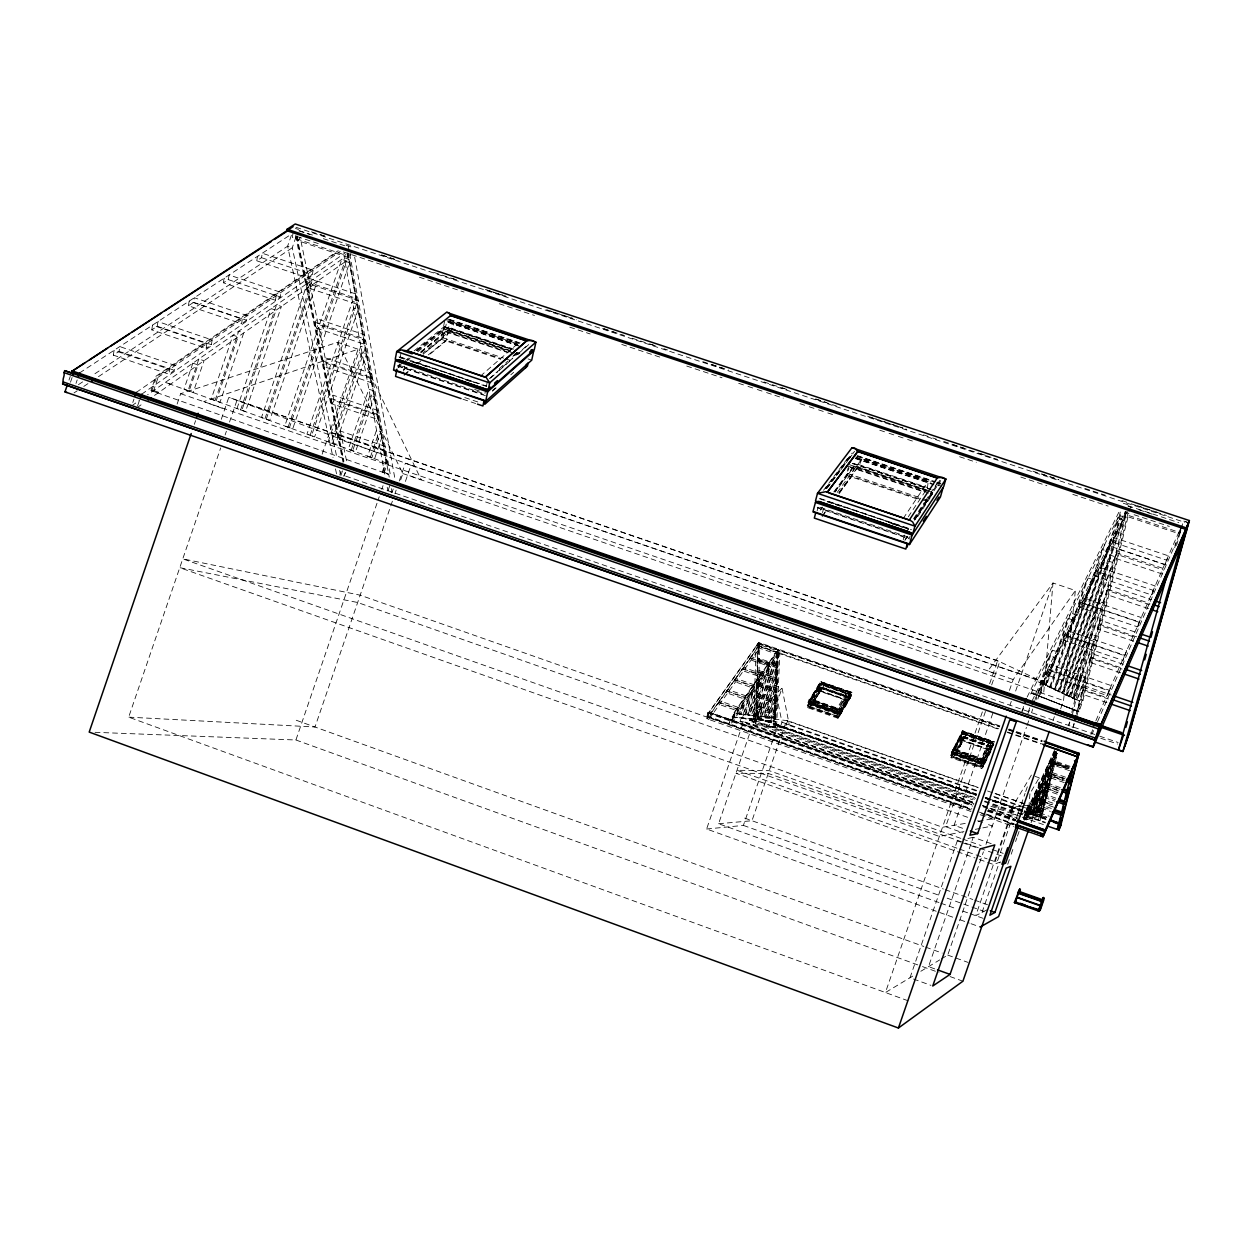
<?xml version="1.0" encoding="UTF-8"?>
<svg xmlns="http://www.w3.org/2000/svg" width="1252" height="1252" viewBox="0 0 1252 1252"><rect width="100%" height="100%" fill="white"/><g stroke="black" fill="none" stroke-linecap="round" stroke-linejoin="round"><path stroke-width="0.75" stroke-dasharray="5 3.75" d="M976.623 794.331L756.098 717.083L758.321 643.105L999.612 726.645L758.43 642.965L709.039 712.122L971.724 804.316M999.863 725.863L758.634 642.37L756.098 717.083M757.366 707.208L775.489 713.671L774.91 715.033L757.303 708.867L757.366 707.208L757.945 705.846L775.567 711.997L774.988 713.374M757.726 695.642L775.99 702.169L775.411 703.546L757.663 697.348L757.726 695.642L758.305 694.281L776.068 700.478L775.473 701.856M758.023 685.642L758.618 684.249L776.49 690.478L775.911 691.871L758.023 685.642L758.086 683.921L758.665 682.528L776.569 688.772L775.974 690.149L758.086 683.921M758.399 673.748L758.994 672.355L777.007 678.631L776.412 680.008L758.399 673.748L758.446 671.995L759.041 670.602L777.085 676.878L776.49 678.271L758.446 671.995M776.224 667.629L759.541 716.05L761.247 716.645L777.93 668.224L758.775 661.666L758.822 659.898L759.416 658.489L777.602 664.812L777.007 666.205L758.822 659.898M776.897 652.605L776.506 654.076L778.181 651.118L759.635 644.702L759.182 647.988L759.792 646.58M773.705 727.381L776.756 654.921L778.212 650.727L775.082 723.39L773.705 727.381L775.348 727.96L776.709 723.969L779.918 651.322L777.414 650.461L734.235 712.341L732.623 716.989L775.52 721.903L773.971 721.074M732.623 716.989L773.126 721.058L774.597 716.801L777.414 650.461M775.348 727.96L778.478 655.516L779.918 651.322L732.326 719.759L730.808 724.157L778.478 655.516L776.756 654.921L729.008 723.531L730.526 719.133L778.212 650.727M1029.942 793.752L1028.784 808.682L1021.882 806.961M1019.832 813.69L1026.108 812.642L1033.62 815.287L1034.981 815.036L1036.265 811.312L1039.191 777.805L1032.947 775.63M969.846 808.948L706.864 716.567L707.943 712.466L709.211 712.591M1060.663 708.804L1063.527 700.541L1075.374 590.521L1052.979 582.978L987.906 670.884L993.337 673.106M927.356 488.202L928.264 481.112L861.861 458.921L836.414 493.523M113.369 355.145L114.057 350.325L169.63 369.356L168.895 374.176L113.369 355.145L119.081 351.389L119.785 346.585L175.17 365.521L174.435 370.326L168.895 374.176M151.789 329.871L152.494 325.144L206.846 343.643L206.11 348.353L151.789 329.871L157.236 326.287L157.94 321.576L212.136 339.981L211.385 344.691L206.11 348.353M188.41 305.77L189.13 301.137L242.325 319.119L241.573 323.752L188.41 305.77L193.622 302.358L194.326 297.741L247.364 315.645L246.613 320.262L241.573 323.752M223.372 282.78L224.092 278.226L280.229 296.943L280.996 292.42L229.069 274.97L228.349 279.509L223.372 282.78L275.424 300.277L280.229 296.943M256.77 260.807L257.505 256.347L312.343 274.657L313.125 270.213L262.263 253.233L261.527 257.677L256.77 260.807L307.757 277.85L312.343 274.657M275.424 300.277L276.176 295.738M293.046 233.06L292.311 237.426L342.14 254M307.757 277.85L308.524 273.39M400.155 357.556L401.266 351.671M398.887 367.572L399.576 363.941M403.66 371.108L404.693 365.678M444.57 321.216L441.158 339.292L500.706 359.277M511.802 349.136L444.335 326.522L443.443 331.044L508.109 352.704M513.836 349.151L451.143 328.165L450.391 331.952L423.145 354.144L442.989 337.805L445.055 327.241L511.285 349.418M416.885 350.357L445.618 327.163L447.152 319.338M420.828 352.203L448.091 329.652L514.322 351.812M448.185 330.387L446.103 340.951L428.106 355.678M485.948 388.48L484.79 394.067L398.731 365.005M486.324 386.618L487.529 380.718M1038.378 820.154L1054.575 751.184L1056.344 751.795L1040.068 820.749L1038.378 820.154L1055.154 750.668M1056.5 753.125L1040.068 820.749M1057.017 753.297L1041.883 815.193L1025.858 819.857L1058.331 747.726M1054.575 751.184L1023.463 819.011L1026.17 819.95L1042.165 815.287L1057.314 753.391M1074.263 723.766L1073.042 727.318L1068.598 725.784L1069.505 721.997M1071.79 712.513L1120.321 511.927M1072.275 715.142L1121.041 512.694M1073.042 727.318L1073.966 723.531M1076.266 714.063L1126.002 511.88M1106.893 702.638L1081.775 694.015L1084.263 685.783L1111.244 695.017M1120.697 672.809L1089.537 662.183L1090.695 657.425L1092.088 653.7L1123.326 664.327M1133.749 641.227L1097.628 628.989L1100.258 620.225L1138.271 633.105M1148.538 608.644L1106.079 594.34L1107.347 589.16L1108.787 585.31L1151.355 599.63M1162.294 574.026L1114.906 558.142L1117.692 548.814L1167.052 565.325M1180.933 529.878L1179.462 533.868L1125.219 515.84L1126.143 512.037M1076.72 716.676L1126.565 512.491M1128.036 512.976L1082.197 700.056L1078.238 711.512L1038.737 695.799L1043.855 680.994L1126.44 512.444M1037.36 694.328L1031.554 692.325L1031.241 693.217L1078.989 711.778L1082.949 700.322L1128.881 513.257M1129.351 511.364L1130.744 505.698L1123.31 503.241M709.039 712.122L973.649 804.707M717.975 704L718.366 702.497L737.459 709.18L737.052 710.698L717.975 704L719.556 700.823L738.617 707.505L737.052 710.698M726.097 692.638L726.473 691.135L745.425 697.755L745.034 699.258L726.097 692.638L727.647 689.492L746.568 696.096L745.034 699.258M734.079 681.448L734.454 679.946L753.266 686.503L752.875 688.005L734.079 681.448L735.613 678.334L754.393 684.875L752.875 688.005M741.935 670.43L742.311 668.944L760.981 675.438L760.59 676.925L741.935 670.43L743.453 667.363L762.092 673.842L760.59 676.925M749.666 659.601L750.058 658.114L768.572 664.546L768.18 666.017L749.666 659.601L751.169 656.549L769.667 662.981L768.18 666.017M758.634 642.37L756.537 645.594L998.611 729.29M778.102 652.918L777.508 654.327L758.149 647.707L758.524 646.251M777.977 651.056L777.586 652.527L759.244 646.173L758.149 647.707M817.133 510.816L818.088 507.201M822.486 512.631L823.456 509.001M848.59 466.354L846.227 475.165L918.561 499.423M833.785 491.895L847.51 473.444L848.934 468.154M834.787 491.973L854.13 465.572L929.36 490.753M838.809 492.756L857.01 468.107L858.027 464.32L927.56 487.591M839.137 716.864L839.529 712.92L850.577 695.204L851.376 695.517L839.137 716.864L807.243 705.737L808.072 702.716L820.483 683.639L851.031 695.079L820.483 683.639M808.088 702.247L820.592 681.62L851.955 692.387L851.626 695.063L840.186 713.437L808.088 702.247L820.592 681.62L852.299 692.638L838.809 714.391L809.027 704.015L820.263 686.691L821.422 682.465L850.437 692.403L849.701 696.91M819.09 690.134L848.997 700.541L837.979 718.257L807.712 707.693L819.09 690.134L820.029 686.675L849.967 697.082L848.574 701.23L818.636 690.822L819.731 686.378L850.484 697.051L838.856 716.567L807.728 705.721L808.135 704.219L839.263 715.08L851.376 695.517L819.857 684.578L819.043 687.567L850.546 698.522M807.712 707.693L808.667 704.203M838.809 714.391L839.763 709.508L810.811 699.43L839.56 710.197L850.437 692.403L837.713 713.515M851.516 692.215L849.326 692.372L836.774 712.357L812.438 703.874L822.611 687.442L822.267 688.678M807.243 705.737L821.828 682.481L808.072 702.716L839.982 713.843M820.404 691.433L821.312 687.724L847.964 696.988L846.806 700.619M822.501 683.154L821.249 681.714M836.774 712.357L846.696 695.815L846.352 697.051M1174.658 547.766L1180.433 529.972M837.979 718.257L838.95 714.767L849.967 697.082M839.826 713.077L840.029 712.31L808.886 701.464L808.682 702.231L821.234 683.138L850.687 693.373L839.81 710.823L810.013 700.431M840.186 713.437L840.859 710.98L839.09 708.726L812 699.289L808.745 699.805L840.859 710.98M849.326 692.372L822.517 683.06L807.728 705.721M850.577 695.204L850.812 694.344L820.733 683.905L819.857 684.578M1179.462 533.868L1180.511 530.112M1176.567 545.496L1180.761 530.504M1181.278 528.626L1182.843 522.992L1181.043 528.219M903.208 539.894L904.726 534.463M931.441 496.027L932.443 492.505L914.32 519.94M480.408 376.132L517.545 343.83L454.069 322.625L452.144 329.166L422.785 353.033M990.927 751.388L983.055 767.038L950.659 755.754L962.256 732.874L993.493 743.719L993.274 744.47L962.021 733.625L952.177 752.233L952.412 751.482L984.041 762.499L983.822 763.25M993.712 743.766L984.197 763.626L951.598 752.264L962.381 730.839L994.26 741.794M991.803 748.164L982.742 766.74L951.144 755.723L963.085 732.389L992.992 742.78M951.598 752.264L961.646 733.265L993.838 744.455L981.803 768.415L951.051 757.695L952.49 753.469L983.243 764.189L982.178 767.664L951.442 756.944M983.055 767.038L983.978 764.017L951.567 752.734L952.85 751.45L983.759 762.233L993.071 743.751L962.522 733.14L960.691 736.786L992.679 747.913L993.587 744.924L992.805 744.611L982.71 764.549L952.459 754.017L953.742 749.745L983.775 759.667L982.71 764.549M954.368 749.416L983.775 759.667M955.495 749.369L983.023 758.947L991.678 741.794L993.838 741.622M961.646 733.265L962.381 730.839L994.589 742.029M955.808 753.845L964.525 736.739L955.808 753.845L980.535 762.452L988.986 745.253L980.535 762.452M951.144 755.723L963.711 731.731L992.773 741.826L991.897 746.317M963.07 737.162L990.191 746.411L980.363 767.038L990.003 746.583M951.051 757.695L964.463 732.342L963.085 730.949M962.131 740.715L963.164 737.256L953.241 757.585L962.193 740.464L989.017 749.792M983.023 758.947L984.948 761.185L952.334 749.823L955.526 749.275M981.803 768.415L993.493 743.719M983.978 764.017L983.759 762.233M991.662 741.873L964.463 732.342M992.805 744.611L993.071 743.751M1045.889 674.578L1047.392 669.773L1109.022 690.869L1107.457 695.674L1045.889 674.578L1049.912 664.624L1111.322 685.626L1107.457 695.674M1062.87 639.975L1064.357 635.265L1124.484 655.704L1122.95 660.43L1062.87 639.975L1066.751 630.366L1126.675 650.727L1122.95 660.43M1079.021 607.063L1080.476 602.447L1139.179 622.291L1137.677 626.908L1079.021 607.063L1082.761 597.799L1141.261 617.549L1137.677 626.908M1094.404 575.732L1095.829 571.194L1153.687 590.475L1155.158 585.952L1098.02 566.765L1094.404 575.732L1151.699 594.997L1153.687 590.475M1109.069 545.872L1110.477 541.412L1166.958 560.27L1168.413 555.841L1112.558 537.186L1109.069 545.872L1165.064 564.589L1166.958 560.27M1046.625 817.462L1028.674 811.171L1028.189 812.689L1029.52 809.355L1049.239 816.257M1053.48 807.071L1033.902 800.231L1034.371 798.729L1053.965 805.568M1180.667 527.953L1179.243 532.319L1124.625 514.165L1125.548 511.254M1033.902 800.231L1035.201 796.929L1052.979 803.142M1057.173 794.128L1039.504 787.977L1039.989 786.491L1057.658 792.641M1039.504 787.977L1040.788 784.707L1060.209 791.483M1064.31 782.625L1045.029 775.911L1045.498 774.44L1064.779 781.138M1045.029 775.911L1046.296 772.703L1063.809 778.791M1069.584 770.7L1050.459 764.049L1050.929 762.578L1068.316 768.618M1050.459 764.049L1051.711 760.872L1069.083 766.897M1151.699 594.997L1153.17 590.459M1165.064 564.589L1166.52 560.145M68.985 380.092L70.237 376.414M70.488 382.236L72.24 377.087M75.981 383.456L77.186 379.935M132.79 402.502L133.948 399.153M137.548 406.024L139.269 400.984M384.395 472.129L388.339 474.226L150.944 390.546L155.764 376.429L338.087 250.76M151.821 390.859L156.641 376.742L338.869 251.026M153.354 391.375L158.175 377.259L155.764 376.429M177.127 404.052L180.664 393.707L337.555 342.281L358.072 349.214L421.298 479.892L407.636 474.977M194.342 424.318L195.594 420.625M215.015 400.562L238.709 331.217L243.717 332.907L220.008 402.268L211.165 399.153L233.029 335.176L238.052 336.882L216.173 400.875M221.275 419.326L228.787 397.338L997.609 660.743L1043.667 682.215L1037.861 699.007M291.387 235.235L287.631 246.206L333.032 457.481M908.06 1000.771L128.674 717.146L220.696 447.919M225.11 434.976L226.377 431.267M229.523 422.065L236.941 400.374L999.691 661.713L991.224 686.252M296.035 236.785L292.279 247.74L337.195 458.921M240.619 409.905L276.535 304.846L281.418 306.49L245.486 411.579L236.957 408.575L271.136 308.602L276.035 310.246L241.855 410.249M264.939 418.794L312.468 279.775L317.241 281.371L269.696 420.437L261.465 417.526L307.35 283.359L358.244 300.433L356.35 304.001L307.976 287.803L306.709 281.778L308.649 278.21L357.149 294.423L355.239 298.023L356.35 304.001M266.238 419.17L312.124 284.955M345.38 254.297L344.237 257.63L385.068 475.729M288.07 427.245L344.895 261.136L349.558 262.685L292.718 428.841L284.767 426.04L341.78 259.336L346.475 260.885L289.431 427.636M351.749 250.854L348.901 259.18L389.231 477.153M310.105 435.305L353.659 307.992L358.213 309.526L314.643 436.854L306.959 434.147L352.407 301.294L356.976 302.827L311.513 435.712M322.14 454.21L358.072 349.214L203.685 401.61L224.734 409.185M339.777 474.962L340.998 471.394M340.873 475.588L342.719 470.204M351.17 450.297L369.997 395.272L374.348 396.743L355.505 451.784L348.291 449.249L368.855 389.184L373.221 390.655L352.657 450.751M343.877 476.386L345.098 472.802M370.326 457.293L377.619 435.978L381.876 437.433L374.583 458.764L367.587 456.291L376.539 430.156L380.796 431.627L371.844 457.762M347.493 252.888L386.039 461.096L382.251 472.145L388.339 474.226M382.955 472.38L386.727 461.346L348.275 253.154M384.161 472.802L387.948 461.753L386.039 461.096M95.042 732.31L295.91 739.995L379.231 496.747M381.766 489.344L383.034 485.635M393.222 489.031L392.048 492.459L387.932 491.034L390.859 482.474M392.377 501.176L315.003 727.005L128.674 717.146M394.896 493.804L396.164 490.111M399.294 480.956L405.382 463.177L1042.259 681.573L1035.889 700.009M400.671 479.923L402.862 473.553L337.555 342.281M405.413 481.457L410.969 465.259L228.787 397.338M971.004 811.499L706.801 718.742L708.929 712.56L971.74 804.723M758.149 643.778L755.879 650.367L707.13 718.664L708.929 719.29L711.308 712.388L759.87 644.373L757.601 650.962L755.425 723.531L757.585 717.255L759.87 644.373L758.149 643.778L709.508 711.746L706.801 718.742M733.453 717.286L735.049 712.623L734.235 712.341M735.237 717.912L733.547 717.005M973.931 803.612L740.088 721.465L741.466 717.474L774.456 685.454L782.03 688.099L789.261 724.751L786.381 724.423L977.718 791.483M952.694 917.153L706.613 829.012L743.516 721.841L973.133 802.485M747.96 714.798L760.559 678.193L762.312 678.803L749.698 715.408L747.35 714.736L759.307 679.992L761.059 680.603L749.103 715.346M787.649 720.714L754.08 716.645L751.341 724.595L785.098 728.116L787.649 720.714L979.017 787.743M938.984 902.551L718.585 823.738L755.41 716.801L976.716 794.112M755.958 716.692L753.751 723.061L972.679 799.762M756.13 715.69L776.725 655.923L778.431 656.517L757.851 716.285L755.551 715.612L776.162 655.782L777.883 656.377L757.272 716.222M976.341 794.754L755.692 717.459L756.724 717.568L754.659 721.168L975.464 798.432M764.033 716.535L775.567 683.044L777.257 683.639L765.723 717.13L763.47 716.473L775.661 681.104L777.351 681.683L765.16 717.067M767.883 716.958L775.019 696.253L776.694 696.832L769.557 717.537L767.319 716.895L775.098 694.344L776.772 694.923L768.994 717.49M773.392 721.168L774.863 716.895L777.695 650.555L734.533 712.435L732.921 717.099L773.877 721.324L775.348 717.067L774.597 716.801M706.613 829.012L743.391 825.412L777.789 725.565L976.012 794.363L754.08 716.645M780.732 725.878L781.999 722.201L774.456 685.454M989.675 683.717L997.609 660.743M982.366 711.887L885.43 992.539L914.633 974.979M985.465 711.449L945.651 826.711L962.96 832.815M992.805 713.28L954.102 825.287L963.164 828.48M910.001 977.765L957.295 840.874L960.832 840.076M1009.456 690.415L1013.197 679.57L1075.374 590.521M1010.004 705.079L1011.287 701.386M1015.638 691.041L1052.979 582.978L1043.652 693.718L1040.177 692.293M991.208 843.645L973.227 837.306L928.53 966.622L935.698 969.22M1021.992 711.12L1023.823 705.831M1028.487 711.386L1029.707 707.865M941.332 958.938L947.733 955.088L983.415 851.814M985.966 844.443L1026.437 727.349M1027.063 725.534L1028.956 720.057M1031.476 712.779L1032.728 709.133M1078.989 711.778L1039.708 696.128L1044.825 681.323L1129.022 509.22M1045.702 685.611L1070.773 613.089L1076.251 614.951L1051.179 687.489L1045.029 685.282L1068.159 618.378L1073.653 620.241M1050.193 687.739L1088.129 578.001L1093.466 579.801L1055.53 689.57L1049.552 687.442L1085.656 583.009L1091.024 584.809L1054.904 689.273M1020.63 806.225L1012.571 807.29L1009.785 815.349L1017.939 814.003L1025.059 793.392M1013.212 807.211L975.715 915.697L987.233 909.734M988.939 859.514L994.464 861.47L997.688 860.359L1010.724 822.674L1008.47 823.127L995.324 861.173L1000.129 862.878M1054.466 689.774L1104.593 544.73L1109.804 546.467L1059.646 691.542L1053.855 689.476L1102.245 549.471L1107.472 551.224L1059.067 691.26M982.038 912.411L998.313 865.351M1058.503 691.683L1118.349 518.578L1123.435 520.269L1063.558 693.42L1057.924 691.417L1118.005 517.655L1123.091 519.345L1063.011 693.154M983.133 806.836L1016.28 818.479L1017.688 814.426L987.405 803.8M1025.685 791.561L1028.221 784.237M1053.104 720.338L1054.372 716.676M1062.353 693.514L1108.177 560.974L1113.122 562.633L1067.283 695.204L1061.806 693.248L1109.616 554.918L1114.593 556.592L1066.751 694.954M1007.703 864.334L1009.613 858.809M1011.209 854.177L1013.087 848.778M1015.575 841.563L1016.812 837.964M1017.438 836.164L1019.316 830.765M1023.667 818.151L1028.142 805.224L994.933 793.596M1026.108 812.642L1028.69 805.146L1022.508 805.975M1026.953 814.927L1025.325 819.653L1041.398 815.021L1042.885 810.686L1043.667 810.952M1026.17 819.95L1056.187 753.156M1069.49 696.91L1089.256 639.725L1093.966 641.321L1074.185 698.522L1068.989 696.675L1090.57 634.248L1095.297 635.844L1073.715 698.287M1029.864 813.706L1042.947 776.49L1044.763 777.116L1031.914 814.269M1031.523 813.268L1048.143 765.16L1049.943 765.786L1033.307 813.894M1031.664 814.348L1043.855 779.073L1042.055 778.447M1033.135 812.845L1054.137 752.123L1055.906 752.734M1033.369 812.783L1054.341 752.139L1056.109 752.749L1034.919 813.471M1072.807 698.491L1080.46 676.362L1085.061 677.927L1077.409 700.071L1072.338 698.272L1081.728 671.119L1086.329 672.7L1076.939 699.852M1031.085 822.658L1033.62 815.287M1036.531 811.953L1048.284 777.962L1050.021 778.572L1038.268 812.564L1036.312 812.016L1048.722 776.115L1050.459 776.725L1038.049 812.626M1072.432 709.524L1077.158 710.385M1045.764 788.713L1037.845 811.609L1039.786 812.141L1047.063 791.139L1045.326 790.544L1038.064 811.546M1068.598 725.784L1069.818 722.232M1042.853 801.108L1039.363 811.202L1041.069 811.797L1044.559 801.703M1039.567 812.204L1047.486 789.323M1090.961 734.47L1092.746 729.321M1089.537 662.183L1090.93 658.458L1122.058 669.069M1081.775 694.015L1083.152 690.353L1108.255 698.96M1046.234 796.507L1045.717 797.931L1054.873 801.123M1114.906 558.142L1116.377 554.229L1163.734 570.098M1106.079 594.34L1107.519 590.49L1149.946 604.794M1097.628 628.989L1099.053 625.202L1135.141 637.424M1125.219 515.84L1126.706 511.865M861.861 458.921L859.279 465.415L838.621 493.413M776.929 667.973L777.523 666.58L759.369 660.273L758.775 661.666M757.663 697.348L758.258 695.971M757.303 708.867L757.898 707.505M758.43 643.137L999.519 726.88M759.244 646.173L759.854 644.764M813.487 702.607L814.504 700.259M1095.891 720.698L1181.278 526.56M1092.088 734.079L1093.638 730.526M1097.534 721.637L1176.223 542.163M1024.527 820.232L1056.187 751.09M1056.344 751.795L1025.419 819.371L1023.573 818.73M1023.479 817.822L1054.403 750.48M1124.625 514.165L1125.939 511.473M1027.266 714.923L1029.833 709.665M1034.981 699.164L1124.202 517.092L1119.116 515.401L1029.16 697.161M1032.133 700.807L1124.969 511.927M1021.382 712.889L1024.84 705.893M1027.125 697.035L1119.851 510.221M990.191 746.411L981.521 763.642L954.149 754.095L963.117 736.99M992.679 743.766L983.509 761.983L953.241 751.435L963.289 731.716L950.659 755.754M384.317 454.836L383.378 449.765L385.115 446.369L340.372 431.048L338.603 434.413L339.668 439.53L384.317 454.836L386.054 451.456M377.744 419.404L379.512 415.977L334.018 400.468L332.218 403.88L377.744 419.404L376.758 414.115L378.542 410.672L332.907 395.131L331.107 398.559L332.218 403.88M370.905 382.517L369.888 377.008L371.703 373.519L325.16 357.759L323.313 361.233L324.471 366.773L370.905 382.517L372.72 379.043L326.303 363.315L324.471 366.773M339.668 439.53L341.42 436.165M363.784 344.081L362.72 338.353L364.582 334.8L317.069 318.822L315.191 322.343L316.396 328.118L363.784 344.081L365.631 340.56L318.274 324.597L316.396 328.118M952.459 754.017L963.289 731.716L993.196 742.092L983.806 760.981L953.539 750.433M297.147 236.033L298.148 240.775L347.68 257.255L349.637 253.608L390.734 476.949M307.976 287.803L309.901 284.235M298.148 240.775L300.12 237.16L347.148 463.756M1031.382 791.123L1039.191 777.805M1031.398 775.082L1009.55 811.562L1011.178 811.327M850.421 694.359L839.529 711.809L809.731 701.433M850.812 694.344L836.649 716.911L837.76 713.343L810.748 704.109L821.312 687.724M821.343 687.974L810.905 704.109L809.95 707.599L823.879 685.767L812.438 703.874M904.883 540.457L908.091 535.574M910.141 536.294L908.905 538.188L817.196 507.216M917.935 516.34L932.709 493.93M937.998 485.917L940.096 482.724M905.102 539.675L907.231 536.435M913.616 518.704L924.367 502.459M925.431 500.847L938.327 481.363M914.085 519.251L939.876 480.236M905.791 532.851L908.999 528.015M914.805 519.564L933.022 491.973M914.649 520.112L940.706 480.627M908.248 516.841L926.292 489.782M903.208 518.5L928.264 481.112M708.929 719.29L757.601 650.962L755.879 650.367L753.798 722.952L755.926 717.474L976.466 794.738M822.376 515.761L826.868 509.658M839.247 492.897L851.61 476.151L920.58 499.282M822.173 516.528L826.664 510.44M839.043 493.664L851.407 476.902L854.255 466.323L835.162 492.052M820.216 510.159L822.47 507.123M834.928 491.441L854.13 465.572M826.586 488.593L854.568 451.33M827.243 487.951L835.256 477.278M836.414 475.744L839.842 471.175M840.984 469.656L847.87 460.501M849.012 458.983L852.44 454.398M823.534 490.299L832.736 478.061M833.895 476.527L848.872 456.651M825.35 488.687L852.189 453.005M825.741 488.734L849.826 456.714M492.537 390.452L495.369 387.932M492.38 391.219L498.046 386.179M510.8 374.817L513.649 372.298M512.851 356.257L517.17 352.469M499.235 368.651L507.858 361.077M513.617 356.037L517.921 352.266M489.36 378.636L528.25 344.503M490.471 378.151L497.811 371.703M499.266 370.42L512.475 358.823M518.359 353.659L530.097 343.361M404.271 374.536L410.265 369.637M417.761 363.503L420.766 361.045M428.262 354.926L446.26 340.2L500.863 358.51M404.114 375.318L411.611 369.183M403.535 369.919L406.54 367.462M420.922 351.671L448.091 329.652M420.86 352.735L451.143 328.165M398.011 366.523L403.973 361.703M405.476 360.498L408.449 358.088M417.401 350.857L442.77 330.371L513.21 353.956M398.089 367.728L401.125 365.271M407.166 360.388L410.187 357.947M417.745 351.828L454.069 322.625M414.099 350.889L444.335 326.522M416.133 350.591L445.055 327.241M136.969 407.714L143.354 403.238M154.497 395.429L348.901 259.18L344.237 257.63L147.626 394.724M131.648 405.867L139.645 400.296M141.57 394.255L344.895 253.076M136.233 392.424L340.231 251.48M74.024 392.909L77.28 390.749M83.79 386.414L88.673 383.159M98.454 376.664L292.279 247.74L287.631 246.206L93.039 374.99M78.453 384.646L83.321 381.437M79.58 372.924L290.354 234.828M920.815 971.27L939.736 959.893M810.811 699.43L808.166 706.989L838.433 717.537L839.403 714.047L809.121 703.499M1000.614 861.955L993.415 864.475L976.873 858.606M1023.463 819.011L1039.786 814.16L1041.492 814.755M967.906 838.496L973.227 837.306M963.946 831.594L939.344 836.43L179.756 567.672L357.649 602.494L968.359 817.556M975.308 829.356L980.989 828.245M982.883 827.869L992.335 826.007L984.964 823.409M1016.28 818.479L1017.86 818.182L989.628 808.276M965.261 823.409L942.521 827.243L182.776 558.861L360.169 595.169L970.973 809.966M978.25 821.218L994.964 818.401L980.206 813.221M718.585 823.738L751.982 820.733L786.491 720.573L978.328 787.774M706.864 716.567L970.159 808.886M740.088 721.465L743.516 721.841M752.718 720.62L749.353 720.244L782.03 688.099L768.822 726.426L761.263 723.766M320.199 234.547L327.617 237.019M381.437 254.876L398.136 260.416M451.941 278.273L459.374 280.73M485.353 289.353L505.761 296.129M546.576 309.667L572.555 318.29M604.106 328.76L624.513 335.52M650.492 344.144L657.926 346.616M711.731 364.473L728.429 370.013M782.25 387.87L789.668 390.327M815.647 398.95L826.774 402.643M867.605 416.18L902.864 427.887M943.679 441.424L964.087 448.2M980.801 453.74L988.219 456.197M1042.024 474.054L1058.738 479.594M1121.823 500.534L1129.241 502.991M1136.659 505.464L1157.083 512.24M1188.618 522.694L1183.062 520.848L1188.633 522.866M311.482 231.808L326.318 236.722M381.954 255.189L396.79 260.119M433.881 272.42L454.273 279.18M489.516 290.871L506.199 296.411M550.708 311.185L558.126 313.642M559.988 314.268L576.671 319.792M602.635 328.415L610.053 330.872M611.899 331.498L615.608 332.719M632.307 338.259L656.408 346.256M663.826 348.713L667.535 349.95M702.779 361.64L723.171 368.417M763.97 381.954L784.362 388.715M815.897 399.185L836.289 405.945M871.533 417.636L878.951 420.093M880.798 420.719L906.761 429.326M923.46 434.867L930.878 437.324M932.724 437.95L936.433 439.17M953.116 444.71L992.069 457.637M993.916 458.248L997.625 459.484M1032.869 471.175L1058.832 479.782M1084.795 488.405L1105.187 495.166M1131.151 503.789L1166.379 515.48M295.957 227.269L1184.689 522.303M295.425 228.443L298.524 229.476M346.084 245.251L352.892 247.52M299.4 230.712L315.974 236.221M323.345 238.662L347.289 246.613M1127.989 505.777L1178.836 522.663M298.805 230.838L309.839 234.5M1128.099 506.152L1131.73 507.357M1138.991 509.767L1155.314 515.182M296.927 236.503L321.06 244.516M343.345 251.918L391.594 267.959M419.451 277.224L463.991 292.029M499.266 303.751L534.526 315.473M569.801 327.179L590.208 333.971M621.774 344.457L660.759 357.415M686.738 366.053L722.013 377.775M738.711 383.331L746.129 385.788M747.992 386.414L755.425 388.871M757.272 389.497L764.706 391.97M766.553 392.58L783.267 398.136M799.965 403.676L807.399 406.149M809.246 406.775L816.68 409.232M818.526 409.858L825.96 412.315M827.807 412.941L835.24 415.398M879.78 430.218L887.214 432.676M889.061 433.302L896.495 435.759M898.341 436.385L905.775 438.842M907.622 439.468L915.056 441.925M959.595 456.745L976.31 462.285M1020.849 477.09L1046.844 485.729M1072.823 494.368L1108.098 506.09M1134.093 514.728L1169.352 526.45M449.671 319.401L520.049 342.923M857.135 455.556L935.416 481.707M937.247 482.317L940.878 483.538M448.435 319.401L518.735 342.892M858.011 456.26L930.33 480.424M448.998 319.964L519.377 343.486M856.853 456.26L934.728 482.286M936.59 482.912L940.299 484.148M448.341 320.856L517.858 344.097M855.523 456.964L930.878 482.145M447.371 321.091L517.718 344.597M856.524 457.856L929.313 482.192M936.59 484.618L942.052 486.449M447.919 322.046L518.187 345.536M855.445 458.279L933.288 484.305M448.2 322.437L520.942 346.757M855.319 458.545L933.882 484.821M853.144 463.318L931.05 489.391M445.618 327.163L512.178 349.449M852.894 463.459L930.659 489.485M852.189 463.506L925.932 488.17M306.709 281.778L355.239 298.023M1116.221 552.727L1165.612 569.253M516.153 352.438L519.83 353.659M447.981 330.184L514.212 352.344M853.989 466.104L932.865 492.505M443.224 328.728L509.533 350.92M849.059 464.586L932.145 492.412M450.391 331.952L513.038 352.939M514.885 353.549L518.578 354.785M857.01 468.107L926.496 491.379M528.031 358.917L531.74 360.153M849.2 466.464L929.469 493.351M850.077 467.231L924.211 492.052M442.989 337.805L503.586 358.119M505.417 358.729L510.926 360.576M847.51 473.444L921.112 498.108M922.959 498.734L928.468 500.581M922.395 499.892L927.842 501.708M315.191 322.343L362.72 338.353M1107.347 589.16L1149.931 603.495M400.264 356.945L486.449 386.007M820.436 498.609L910.72 529.048M412.503 361.39L477.669 383.362M831.735 502.741L900.032 525.762M398.981 356.914L408.168 360.013M415.492 362.485L487.044 386.618M819.231 498.625L911.487 529.721M399.435 357.509L406.79 359.997M414.146 362.47L430.688 368.057M465.634 379.841L471.159 381.704M827.149 501.739L843.817 507.357M888.247 522.334L908.608 529.205M410.265 361.343L415.805 363.205M892.16 523.837L903.208 527.562M474.649 389.435L480.205 391.313M820.154 507.295L908.451 537.108M397.62 365.537L483.335 394.474M397.792 366.116L485.933 395.882M817.462 507.858L909.875 539.064M193.622 302.358L246.613 320.262M1081.321 602.4L1139.758 622.166M464.774 397.557L477.779 401.955M462.896 399.2L475.65 403.52M323.313 361.233L369.888 377.008M1098.849 624.028L1136.879 636.908M157.236 326.287L211.385 344.691M1065.28 635.077L1125.141 655.438M331.107 398.559L376.758 414.115M1090.695 657.425L1121.948 668.083M119.081 351.389L174.435 370.326M1048.425 669.429L1109.773 690.415M338.603 434.413L383.378 449.765M1082.886 689.461L1108.083 698.084M1042.165 680.415L1044.825 681.323M410.969 465.259L1043.667 682.215M170.538 384.192L165.311 382.392L386.633 463.162L382.439 461.722M1040.96 683.342L1046.578 685.282L1058.05 652.089L1052.416 650.164L1037.047 695.22L1076.923 711.058L1080.883 699.618L1082.949 700.322M180.664 393.707L1013.197 679.57M402.862 473.553L1063.527 700.541M153.652 390.53L158.91 392.345L158.613 393.191L150.944 390.546M1031.241 693.217L1039.708 696.128M345.677 476.12L1097.832 735.519M1099.679 736.145L1118.161 742.514M1100.711 738.242L1117.629 744.048M1009.065 729.055L1014.589 730.965M1016.421 731.606L1042.212 740.527M1008.846 729.666L1014.37 731.575M1016.217 732.217L1041.993 741.137M1008.768 729.822L1014.339 731.747M1016.139 732.373L1041.961 741.309M1008.689 730.072L1014.245 731.982M1016.061 732.623L1041.867 741.544M756.678 645.109L998.799 728.805M1007.594 732.013L1041.304 743.532M1007.437 732.498L1041.116 744.017M1070.006 766.287L1054.638 760.95L1054.106 762.39L1069.458 767.726M1069.584 767.961L1054.247 762.64L1053.714 764.08L1069.052 769.401M750.777 658.036L769.276 664.452M1051.242 762.343L1068.613 768.368M821.641 683.169L850.249 693.107M963.508 732.42L992.554 742.514L980.441 766.787L953.32 757.335M819.919 684.046L851.626 695.063M961.583 733.797L993.587 744.924M1051.289 765.175L1053.042 765.786L1036.719 812.971L1034.966 812.36M992.664 746.458L961.426 735.597L960.988 737.084L992.21 747.929M819.591 687.364L849.529 697.771M961.379 736.645L991.787 747.209M819.324 687.849L850.077 698.538M960.722 739.369L991.099 749.932L992.163 746.474L961.755 735.91L960.347 740.088L990.739 750.668M820.467 691.198L846.868 700.369M1065.468 777.148L1051.93 772.453L1051.398 773.877L1064.936 778.587M1063.371 778.228L1051.539 774.112L1051.007 775.536L1064.529 780.246M743.062 668.85L761.701 675.329M1045.827 774.174L1063.339 780.262M953.742 749.745L984.025 760.293M1060.334 787.618L1049.254 783.768L1048.722 785.192L1059.802 789.057M1059.943 789.261L1048.863 785.395L1048.331 786.819L1059.411 790.685M952.584 752.327L983.493 763.094M951.583 754.236L983.211 765.254M735.221 679.836L754.001 686.378M1040.318 786.209L1057.956 792.36M810.013 707.349L836.712 716.66M1055.78 798.103L1046.625 794.91L1046.093 796.319L1055.389 799.715M1037.673 792.594L1035.842 791.968L1028.174 814.16L1030.005 814.786L1038.581 790.607L1036.766 789.981L1028.424 814.082L1030.239 814.723M727.255 690.994L746.176 697.599M1034.731 798.432L1052.509 804.645M1051.304 808.416L1044.027 805.865L1043.135 808.87L1050.397 811.406M1043.511 807.274L1050.913 809.997M995.575 793.549L1025.012 803.862M987.562 790.998L993.086 792.939M781.999 722.201L979.048 791.248M993.775 796.413L1036.265 811.312M994.276 797.289L1020.036 806.319M719.164 702.341L738.226 709.008M773.126 721.058L775.52 721.903M1029.034 810.858L1046.954 817.133M985.59 797.524L1022.649 810.201M1024.496 810.842L1046.547 818.573M985.809 797.555L1022.571 810.435M1024.402 811.077L1046.453 818.808M985.606 797.743L991.177 799.887M992.992 800.325L1022.524 810.67M1024.246 811.484L1046.515 819.09M985.543 797.978L991.052 799.918M992.899 800.56L1018.643 809.574M1025.998 812.157L1046.218 819.231M756.521 718.132L976.169 795.083M985.402 798.322L990.942 800.263M992.789 800.904L1022.321 811.249M1024.167 811.906L1046.312 819.669M755.394 720.651L975.668 797.853M984.839 801.077L1045.404 822.314M984.369 801.703L1045.217 822.893M988.908 798.886L1018.392 809.215M1025.764 811.812L1034.981 815.036M985.074 797.649L990.582 799.574M992.413 800.216L1012.571 807.29M777.789 725.565L976.435 795.223M985.637 798.447L991.146 800.388M992.992 801.03L1022.43 811.359M776.6 725.424L975.746 795.27M992.335 801.092L1021.851 811.452M1025.544 812.736L1033.088 815.381M741.466 717.474L974.494 799.261M990.927 806.241L1020.443 816.523M1022.18 817.196L1044.34 824.896M744.877 721.981L973.618 802.313M982.82 805.552L1010.442 815.24M982.288 805.693L987.797 807.634M709.508 711.746L711.308 712.388M730.526 719.133L732.326 719.759M988.344 809.856L1015.888 819.528M988.266 810.107L1015.81 819.778M988.125 810.56L1015.795 820.185M707.943 712.466L971.114 804.833M987.687 810.639L1015.294 820.326M707.724 713.092L972.741 806.116M987.468 811.28L1015.059 820.983M707.083 715.941L971.912 808.948M986.623 814.113L1014.198 823.8M979.346 812.11L984.854 814.05M986.701 814.692L1014.245 824.364M988.235 815.396L1013.979 824.442M1008.47 823.127L1014.887 825.381M980.238 814.739L1013.51 826.508M977.577 820.811L983.117 822.752M960.847 838.402L769.229 770.669L736.99 770.277L957.686 848.433M962.678 839.043L981.114 845.569M992.163 849.466L1003.212 853.379M978.297 847.729L768.274 773.439L735.973 773.251L975.026 857.964M980.144 848.371L1002.242 856.196M957.295 840.874L960.8 842.111M962.553 842.737L978.36 848.324M959.517 849.091L974.228 854.302M976.075 854.944L987.108 858.856M744.674 818.119L943.366 888.998M945.197 889.656L972.804 899.499M974.635 900.157L987.531 904.758M743.391 825.412L939.845 895.587M947.185 898.2L983.916 911.331M940.815 903.208L955.511 908.467M962.851 911.096L968.359 913.068M970.206 913.725L983.743 918.561M960.034 919.782L969.22 923.068M971.051 923.726L980.238 927.012M296.255 720.26L923.819 946.465M925.651 947.138L942.208 953.101M947.733 955.088L967.952 962.381M295.91 739.995L920.643 965.934M922.489 966.591L939.016 972.569M950.049 976.56L962.913 981.208M913.49 979.033L930.987 985.371M335.489 468.905L337.524 478.42M339.621 470.329L340.419 474.132M296.787 235.814L343.924 461.268M296.458 236.425L343.643 461.816M295.488 235.548L343.048 462.332M387.212 487.2L387.932 491.034M348.228 245.971L349.277 251.699M391.344 488.624L392.048 492.459M347.101 254.109L347.68 257.255M354.645 257.13L394.865 478.342M345.568 472.442A4.132 1.221 -71.1 0 1 343.83 475.478M846.258 693.545L845.992 695.83L836.696 710.682L837.118 708.131L846.258 693.545M988.642 742.984L980.457 760.778L988.642 742.984M809.324 701.449L809.089 702.325L839.529 712.92L839.779 712.059L809.324 701.449M192.871 363.19L183.966 389.215L189.115 390.984L198.004 364.942L192.871 363.19M198.865 359.011L188.035 390.702L193.152 392.455L203.982 360.748L198.865 359.011M360.826 346.272L328.102 441.878L332.562 443.411L365.287 347.774L360.826 346.272M362.016 352.657L331.107 442.973L335.552 444.491L366.476 354.159L362.016 352.657M741.857 705.064L738.837 713.812L740.621 714.438L743.641 705.69L741.857 705.064M743.14 703.201L739.478 713.875L741.247 714.501L744.924 703.827L743.14 703.201M750.668 692.419L743.14 714.266L744.893 714.892L752.421 693.029L750.668 692.419M751.936 690.588L743.751 714.344L745.519 714.955L753.688 691.198L751.936 690.588M767.805 667.785L751.482 715.174L753.219 715.784L769.542 668.38L767.805 667.785M769.041 666.017L752.076 715.236L753.814 715.847L770.762 666.627L769.041 666.017M776.146 669.601L760.12 716.113L761.826 716.707L777.852 670.196L776.146 669.601M774.55 707.349L771.122 717.302L772.781 717.897L776.209 707.943L774.55 707.349M774.472 709.227L771.67 717.365L773.329 717.944L776.13 709.821L774.472 709.227M1049.661 655.751L1040.24 683.013L1045.889 684.938L1055.311 657.676L1049.661 655.751M1099.866 595.545L1065.483 695.001L1070.319 696.66L1104.702 597.188L1099.866 595.545M1098.489 601.304L1066 695.251L1070.82 696.91L1103.309 602.948L1098.489 601.304M1029.535 805.74L1026.468 814.598L1028.299 815.255L1031.366 806.382L1029.535 805.74M1030.459 803.706L1026.718 814.536L1028.549 815.177L1032.29 804.347L1030.459 803.706M1049.035 763.25L1031.758 813.205L1033.542 813.831L1050.819 763.876L1049.035 763.25M1051.727 763.282L1034.731 812.423L1036.499 813.033L1053.495 763.892L1051.727 763.282M1042.431 802.892L1039.583 811.139L1041.288 811.75L1044.137 803.487L1042.431 802.892M965.902 735.096L956.888 752.562L965.902 735.096M850.891 692.685L839.998 710.119L810.201 699.743L821.422 682.465L850.891 692.685M1042.259 811.484L1027.172 815.553L1025.325 814.911L1040.553 810.889L1042.259 811.484M775.77 718.21L735.988 713.499L775.77 718.21M1042.697 683.42L1036.938 681.448L1079.443 701.042L1042.697 683.42"/><path stroke-width="1.5" d="M1039.254 899.359L1019.848 892.519L1019.691 889.108L1014.433 902.52L1038.91 911.174M1043.01 900.188L1043.307 897.512L1043.714 900.438L1042.024 901.753M1188.79 522.303L1100.351 725.737L71.599 371.547L293.109 226.659M287.131 229.241L286.88 230.697L1185.738 529.314L1189.4 520.566L295.237 223.983L287.131 229.241L1186.223 527.859M396.931 369.168L395.554 376.414L461.08 398.59M406.822 350.857L401.689 349.918L396.696 351.562L395.241 359.23L488.108 390.561L534.322 349.59L535.887 342.172L531.85 340.356L526.701 340.779L485.197 377.243L406.822 350.857L450.767 315.426L526.701 340.779L485.197 377.243M484.039 400.53L482.928 405.977L477.466 404.13M485.51 400.703L484.774 404.333L527.452 366.132L528.188 362.61M531.13 349.856L533.681 351.014L487.638 391.845L395.319 360.701L393.535 370.138L485.698 401.297L487.638 391.845L486.496 389.341L398.465 359.637M488.108 390.561L489.688 382.893L486.136 377.337L406.869 350.591M525.73 367.665L526.466 364.144M533.681 351.014L531.74 360.153L485.698 401.297M1074.889 719.743L1075.812 715.956M1073.058 766.349L1057.298 829.387L1060.898 817.431M1059.442 799.386L1064.951 801.296L1064.012 804.316L1056.704 801.765M1063.104 791.968L1066.782 793.252L1067.189 791.624L1061.649 789.699M1062.776 809.981L1063.699 806.257M1065.562 798.807L1068.363 787.633M1069.302 783.908L1072.088 772.734M1047.924 826.226L1059.035 830.06L1078.535 754.721L1076.751 754.111M1050.131 820.091L1061.164 823.957L1078.833 753.892L1045.686 742.405M1044.043 741.168L1079.036 753.281L1078.082 756.818M908.874 531.818L818.511 501.348L815.428 502.459L812.924 511.896L909.468 544.542L940.424 497.013L943.022 487.873M815.756 512.663L814.316 518.093L905.838 549.065L907.371 543.634M857.745 451.581L855.022 448.232L852.002 447.7L817.493 493.335L815.475 501.003L912.755 533.822L914.915 526.169L945.87 479.031L942.161 477.325L937.247 477.857L857.808 451.33L827.196 492.396L857.745 451.581L937.169 478.107L909.312 520.034L829.027 493.006M1015.826 825.084L1043.401 834.771L1045.17 830.499M1099.882 727.162L1092.98 747.115L1101.04 724.517L1187.96 524.698L1181.34 543.869L1122.95 751.356L1118.474 749.807L1167.897 572.086M1125.845 727.412L1127.41 721.794M1144.672 659.898L1146.237 654.28M1150.948 637.393L1152.513 631.775M909.312 520.034L825.788 491.692L817.493 493.335L914.915 526.169L912.661 521.974L909.375 519.783M907.09 547.155L908.107 543.54M909.468 544.542L912.129 535.105L943.758 486.449L945.87 479.031L852.002 447.7M1094.843 740.214L1099.178 726.927L1100.101 727.24L64.666 370.655L63.993 372.595A5.478 2.16 -71.1 0 1 63.633 377.29A5.462 2.144 -71.1 0 0 63.257 381.97L62.6 383.91L1095.343 740.308L62.6 383.91M1187.96 524.698L1128.756 734.58L1122.856 751.623L1095.14 742.06M1189.4 520.566L1128.772 735.002M1017.657 820.42L1045.201 830.092L1017.735 820.17M1073.152 752.389L1078.754 754.048M1100.351 725.737L1100.618 724.924L71.708 370.717M1093.215 747.147L64.963 391.86L67.311 384.99M73.085 374.614L74.291 371.093M78.375 376.429L79.58 372.924M135.091 395.788L136.233 392.424M140.427 397.62L141.57 394.255M191.196 433.521L89.189 732.091L898.42 1028.017L962.913 981.208L1049.286 731.371M196.861 416.947L198.113 413.254M898.42 1028.017L1006.185 716.144M1016.421 721.449L1009.754 719.853L969.877 835.256L977.671 833.597L1016.421 721.449L1010.974 719.571M1025.044 702.309L1026.264 698.772M950.049 974.4L994.792 844.928L980.113 848.95L932.74 986.013L950.049 974.4L937.498 969.862M1001.913 864.303L1007.657 847.698M1055.639 712.998L1056.907 709.321M1018.048 827.275L1005.638 863.176L1003.337 864.005M994.933 912.473L1010.896 866.321L1006.17 868.137L989.894 915.228L994.933 912.473L990.316 910.83M1028.534 830.013L998.595 916.574L980.238 927.012M1018.737 892.519L1015.137 902.77L1016.577 901.988M1019.331 892.175L1020.396 889.358L1018.424 892.958M1019.848 892.519L1020.145 891.784L1043.01 899.906M1093.935 725.91L1095.109 722.482M1058.957 830.092L1061.195 823.613M1060.1 827.462L1061.273 824.254L1049.99 820.498L1061.273 824.254M1041.492 901.393L1043.307 897.512L1038.143 910.955L1039.489 910.094M1039.442 910.126L1044.012 897.762L1038.847 911.221L1040.193 910.345L1043.464 900.861M1041.414 905.728L1039.583 910.188L1041.414 905.728L1017.093 897.277M1118.474 749.807L1123.701 734.721M1186.067 532.006L1186.552 530.676M1061.164 823.957L1050.225 819.857M1078.692 754.299L1045.608 742.577M1066.782 793.252L1067.314 791.827M1181.34 543.869L1093.34 746.787L1087.409 744.737M1045.201 830.092L1079.036 753.281M1078.535 754.721L1042.994 836.79L1015.309 827.056M1032.415 704.422L1034.121 700.917M923.272 521.176L926.433 516.34M936.934 500.237L939.031 497.028M490.142 387.071L487.216 389.654L398.981 359.887M494.524 383.19L497.451 380.592M529.596 352.141L532.523 349.558M148.127 399.889L151.32 397.666M91.944 380.999L95.199 378.824M71.599 371.547L84.682 363.017M89.596 359.825L107.594 348.103M110.865 345.975L128.862 334.253M132.133 332.124L161.586 312.953M164.857 310.825L271.199 241.573M274.47 239.445L287.553 230.916M1014.433 902.52L1016.123 901.033L1014.683 901.816L1039.144 910.47M1020.145 891.784L1018.674 892.535L1041.742 900.689M1043.401 834.771L1016.076 825.005M1124.75 746.536L1128.036 736.63M64.963 391.86L66.982 392.518M1014.496 902.489L1039.958 909.954M447.981 312.828L535.887 342.172L489.688 382.893L396.696 351.562L446.886 312.014L449.343 313.266L450.72 315.676L526.654 341.029M450.939 314.675L478.561 323.892M511.724 334.973L524.619 339.276M872.3 455.352L877.824 457.199M1156.911 601.508L1160.604 602.744M403.16 350.763L412.252 353.831M1153.64 604.747L1159.196 606.625M1152.231 609.896L1157.771 611.758M819.121 501.614L909.781 532.21M815.428 502.459L912.129 535.105L910.72 532.444M395.069 370.169L484.978 400.562M814.379 511.896L908.561 543.728M1141.902 634.326L1149.133 636.783M1140.509 638.144L1149.555 641.212M1137.348 642.448L1148.194 646.126M1127.003 665.579L1141.699 670.587M1125.626 669.335L1140.322 674.343M1124.359 674.061L1139.007 679.053M1114.843 696.253L1132.825 702.403M1111.682 699.32L1131.479 706.112M1110.477 703.859L1130.212 710.635M1096.596 722.983L1101.04 724.517M1058.503 710.807L1071.446 715.268M1076.986 717.177L1095.484 723.546M1101.024 725.456L1121.369 732.451M1100.805 726.05L1122.997 733.688M64.666 370.655L73.414 373.659M1055.984 711.809L1070.82 716.927M1076.313 718.804L1095.328 725.362M1100.32 727.083L1124.468 735.393M63.993 372.595L1098.473 728.977M63.257 381.97L1095.547 738.164M1042.65 744.158L1077.549 756.787L1044.34 745.284M1074.451 760.793L1076.219 761.404L1043.026 836.68L1041.163 836.023M1066.626 779.182L1070.022 780.356L1069.599 782.015L1066.219 780.841M1064.028 788.917L1067.721 790.2M1058.926 800.795L1064.419 802.72M1054.935 809.684L1062.212 812.219L1061.68 813.643L1054.419 811.093M1052.212 812.047L1061.289 815.224M1053.699 822.251L1061.086 824.833M1017.516 820.874L1045.06 830.546M1017.125 820.983L1044.731 830.671M1016.906 821.625L1044.512 831.312M1016.045 824.442L1043.636 834.129M970.41 831.046L977.671 833.597M1020.161 892.066L1019.691 889.108L1017.594 893.067L1042.149 901.675M1017.719 892.707L1042.149 901.393M1017 897.543L1039.989 905.728M1020.098 903.24L1025.372 905.118M1038.878 909.938L1040.193 910.345M1042.196 902.207L1041.304 902.066L1042.196 902.207"/></g></svg>
